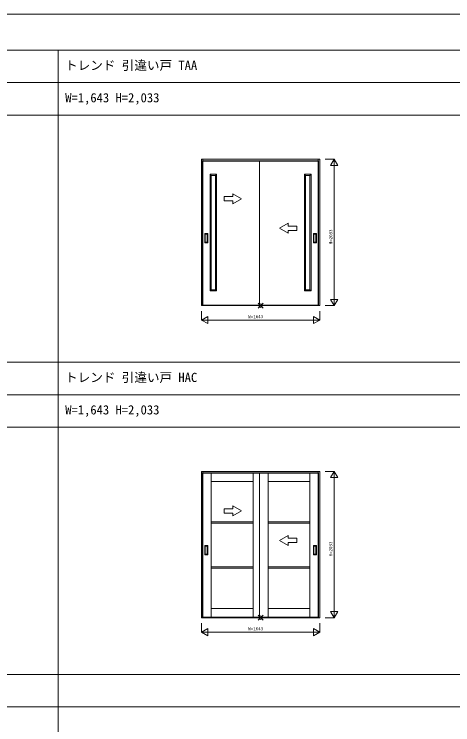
# Model space of a CAD drawing. Units: millimetres, scale not verified. Extents: x -14341 to 14341, y -10000 to 10000.
# Drawn here: x 2150 to 8245, y 130 to 10000 of the extents above; entities that cross this region are included whole.
import ezdxf
from ezdxf.enums import TextEntityAlignment as Align

# ---------------------------------------------------------------- set-up
doc = ezdxf.new("R2010")
doc.units = ezdxf.units.MM
doc.header["$LTSCALE"] = 50
doc.layers.add('0-0_0', color=7, linetype='Continuous')
for name, color, linetype, lineweight in [('0-1_YKK_F1', 7, 'Continuous', 18), ('0-2_YKK_IN', 1, 'Continuous', 18), ('0-3_YKK_A1', 4, 'Continuous', 18), ('0-4_YKK_N1', 2, 'Continuous', 18)]:
    doc.layers.add(name, color=color, linetype=linetype, lineweight=lineweight)
doc.styles.add('ＭＳ ゴシック', font='')
doc.styles.get('ＭＳ ゴシック').set_extended_font_data('MS Gothic')

msp = doc.modelspace()

# ---------------------------------------------------------------- linework, layer by layer
at = {"layer": '0-1_YKK_F1'}
for p, q in [((-14340.51, 10000), (14340.51, 10000)), ((-14340.51, 9500), (14159.49, 9500)), ((2759.49, -10000), (2759.49, 9500)), ((-14340.51, 9050), (14159.49, 9050)), ((-14340.51, 8600), (14159.49, 8600)), ((-14340.51, 5165), (14159.49, 5165)), ((-14340.51, 4715), (14159.49, 4715)), ((-14340.51, 4265), (14159.49, 4265)), ((-14340.51, 830), (14159.49, 830)), ((-14340.51, 380), (14159.49, 380))]:
    msp.add_line(p, q, dxfattribs=at)
at = {"layer": '0-2_YKK_IN'}
for p, q in [((5538.78, 5917.14), (5609.49, 5987.86)), ((5538.78, 5987.86), (5609.49, 5917.14)), ((5538.78, 1582.14), (5609.49, 1652.86)), ((5538.78, 1652.86), (5609.49, 1582.14))]:
    msp.add_line(p, q, dxfattribs=at)
for centre in [(5574.14, 5952.5), (5574.14, 1617.5)]:
    msp.add_circle(centre, 25, dxfattribs=at)
at = {"layer": '0-3_YKK_A1'}
for p, q in [((4752.64, 7985.5), (6395.64, 7985.5)), ((4752.64, 5952.5), (4752.64, 7985.5)), ((5589.14, 7964.5), (4769.14, 7964.5)), ((4772.64, 7985.5), (4772.64, 7955.5)), ((4772.64, 7961.5), (6375.64, 7961.5)), ((4772.64, 7958.5), (6375.64, 7958.5)), ((4772.64, 5956.5), (4772.64, 7955.5)), ((5559.14, 7964.5), (6379.14, 7964.5)), ((5559.14, 5960.5), (5559.14, 7964.5)), ((6375.64, 7985.5), (6375.64, 7955.5)), ((6375.64, 5956.5), (6375.64, 7955.5)), ((6395.64, 5952.5), (6395.64, 7985.5)), ((4871.64, 7776), (4871.64, 6156)), ((4963.64, 7776), (4871.64, 7776)), ((4887.64, 7760), (4871.64, 7776)), ((4887.64, 7760), (4887.64, 6172)), ((4947.64, 7760), (4887.64, 7760)), ((4947.64, 7760), (4963.64, 7776)), ((6184.64, 7776), (6184.64, 6156)), ((6276.64, 7776), (6184.64, 7776)), ((6200.64, 7760), (6184.64, 7776)), ((6200.64, 7760), (6200.64, 6172)), ((6260.64, 7760), (6200.64, 7760)), ((6260.64, 7760), (6276.64, 7776)), ((5309.14, 7436.45), (5189.14, 7505.73)), ((5189.14, 7466.45), (5189.14, 7505.73)), ((5309.14, 7436.45), (5189.14, 7367.17)), ((5189.14, 7367.17), (5189.14, 7406.45)), ((5839.13, 7026.55), (5959.13, 7095.83)), ((5839.13, 7026.55), (5959.13, 6957.27)), ((5959.13, 7056.55), (5959.13, 7095.83)), ((4798.14, 6826.5), (4798.14, 6954.5)), ((4839.14, 6955.5), (4799.14, 6955.5)), ((4804.14, 6836.5), (4804.14, 6944.5)), ((4805.14, 6945.5), (4833.14, 6945.5)), ((4834.14, 6944.5), (4834.14, 6836.5)), ((4840.14, 6826.5), (4840.14, 6954.5)), ((5959.13, 6957.27), (5959.13, 6996.55)), ((6308.14, 6826.5), (6308.14, 6954.5)), ((6309.14, 6955.5), (6349.14, 6955.5)), ((6314.14, 6944.5), (6314.14, 6836.5)), ((6343.14, 6945.5), (6315.14, 6945.5)), ((6344.14, 6836.5), (6344.14, 6944.5)), ((6350.14, 6826.5), (6350.14, 6954.5)), ((4839.14, 6825.5), (4799.14, 6825.5)), ((4833.14, 6835.5), (4805.14, 6835.5)), ((6309.14, 6825.5), (6349.14, 6825.5)), ((6315.14, 6835.5), (6343.14, 6835.5)), ((4887.64, 6172), (4871.64, 6156)), ((4947.64, 6172), (4963.64, 6156)), ((6200.64, 6172), (6184.64, 6156)), ((6260.64, 6172), (6276.64, 6156)), ((6395.64, 5952.5), (4752.64, 5952.5)), ((4769.14, 5960.5), (5559.14, 5960.5)), ((4772.64, 5952.5), (4772.64, 5956.5)), ((6375.64, 5956.5), (4772.64, 5956.5)), ((6379.14, 5960.5), (5559.14, 5960.5)), ((6375.64, 5952.5), (6375.64, 5956.5)), ((4752.64, 3650.5), (6395.64, 3650.5)), ((4752.64, 1617.5), (4752.64, 3650.5)), ((5589.14, 3629.5), (4769.14, 3629.5)), ((4772.64, 3650.5), (4772.64, 3620.5)), ((4772.64, 3626.5), (6375.64, 3626.5)), ((4772.64, 3623.5), (6375.64, 3623.5)), ((4772.64, 1621.5), (4772.64, 3620.5)), ((5559.14, 3629.5), (6379.14, 3629.5)), ((6375.64, 3650.5), (6375.64, 3620.5)), ((6375.64, 1621.5), (6375.64, 3620.5)), ((6395.64, 1617.5), (6395.64, 3650.5)), ((5309.14, 3101.45), (5189.14, 3170.73)), ((5189.14, 3131.45), (5189.14, 3170.73)), ((5309.14, 3101.45), (5189.14, 3032.17)), ((5189.14, 3032.17), (5189.14, 3071.45)), ((4889.14, 2950.17), (5469.14, 2950.17)), ((5469.14, 2930.17), (4889.14, 2930.17)), ((6259.14, 2950.17), (5679.14, 2950.17)), ((5679.14, 2930.17), (6259.14, 2930.17)), ((5839.13, 2691.55), (5959.13, 2760.83)), ((5839.13, 2691.55), (5959.13, 2622.27)), ((5959.13, 2721.55), (5959.13, 2760.83)), ((4798.14, 2491.5), (4798.14, 2619.5)), ((4839.14, 2620.5), (4799.14, 2620.5)), ((4804.14, 2501.5), (4804.14, 2609.5)), ((4805.14, 2610.5), (4833.14, 2610.5)), ((4834.14, 2609.5), (4834.14, 2501.5)), ((4840.14, 2491.5), (4840.14, 2619.5)), ((5959.13, 2622.27), (5959.13, 2661.55)), ((6308.14, 2491.5), (6308.14, 2619.5)), ((6309.14, 2620.5), (6349.14, 2620.5)), ((6314.14, 2609.5), (6314.14, 2501.5)), ((6343.14, 2610.5), (6315.14, 2610.5)), ((6344.14, 2501.5), (6344.14, 2609.5)), ((6350.14, 2491.5), (6350.14, 2619.5)), ((4839.14, 2490.5), (4799.14, 2490.5)), ((4833.14, 2500.5), (4805.14, 2500.5)), ((6309.14, 2490.5), (6349.14, 2490.5)), ((6315.14, 2500.5), (6343.14, 2500.5)), ((4889.14, 2324.83), (5469.14, 2324.83)), ((5469.14, 2304.83), (4889.14, 2304.83)), ((6259.14, 2324.83), (5679.14, 2324.83)), ((5679.14, 2304.83), (6259.14, 2304.83)), ((4889.14, 1745.5), (5469.14, 1745.5)), ((6259.14, 1745.5), (5679.14, 1745.5)), ((6395.64, 1617.5), (4752.64, 1617.5)), ((4772.64, 1617.5), (4772.64, 1621.5)), ((6375.64, 1621.5), (4772.64, 1621.5)), ((5469.14, 1625.5), (4889.14, 1625.5)), ((5679.14, 1625.5), (6259.14, 1625.5)), ((6375.64, 1617.5), (6375.64, 1621.5))]:
    msp.add_line(p, q, dxfattribs=at)
for points in [[(5589.14, 5960.5), (4769.14, 5960.5), (4769.14, 7964.5)], [(5559.14, 7964.5), (4769.14, 7964.5), (4769.14, 5960.5)], [(5559.14, 7964.5), (5559.14, 5960.5), (6379.14, 5960.5), (6379.14, 7964.5)], [(5559.14, 7964.5), (6379.14, 7964.5), (6379.14, 5960.5)], [(4871.64, 6156), (4963.64, 6156), (4963.64, 7776)], [(4887.64, 6172), (4947.64, 6172), (4947.64, 7760)], [(6184.64, 6156), (6276.64, 6156), (6276.64, 7776)], [(6200.64, 6172), (6260.64, 6172), (6260.64, 7760)], [(5189.14, 7466.45), (5069.14, 7466.45), (5069.14, 7406.45), (5189.14, 7406.45)], [(5959.13, 7056.55), (6079.13, 7056.55), (6079.13, 6996.55), (5959.13, 6996.55)], [(5589.14, 1625.5), (4769.14, 1625.5), (4769.14, 3629.5)], [(5559.14, 1625.5), (5469.14, 1625.5), (5469.14, 3629.5), (5559.14, 3629.5)], [(5559.14, 3629.5), (5559.14, 1625.5), (6379.14, 1625.5), (6379.14, 3629.5)], [(5189.14, 3131.45), (5069.14, 3131.45), (5069.14, 3071.45), (5189.14, 3071.45)], [(5959.13, 2721.55), (6079.13, 2721.55), (6079.13, 2661.55), (5959.13, 2661.55)]]:
    msp.add_lwpolyline(points, dxfattribs=at)
for points in [[(4889.14, 1625.5), (4769.14, 1625.5), (4769.14, 3629.5), (4889.14, 3629.5)], [(5469.14, 3509.5), (4889.14, 3509.5), (4889.14, 3629.5), (5469.14, 3629.5)], [(5559.14, 1625.5), (5679.14, 1625.5), (5679.14, 3629.5), (5559.14, 3629.5)], [(5679.14, 3509.5), (6259.14, 3509.5), (6259.14, 3629.5), (5679.14, 3629.5)], [(6259.14, 1625.5), (6379.14, 1625.5), (6379.14, 3629.5), (6259.14, 3629.5)]]:
    msp.add_lwpolyline(points, close=True, dxfattribs=at)
for centre, start, end in [((4799.14, 6954.5), 90, 180), ((4805.14, 6944.5), 90, 180), ((4833.14, 6944.5), 0, 90), ((4839.14, 6954.5), 0, 90), ((6309.14, 6954.5), 90, 180), ((6315.14, 6944.5), 90, 180), ((6343.14, 6944.5), 360, 90), ((6349.14, 6954.5), 0, 90), ((4799.14, 6826.5), 180, 270), ((4805.14, 6836.5), 180, 270), ((4833.14, 6836.5), 270, 0), ((4839.14, 6826.5), 270, 0), ((6309.14, 6826.5), 180, 270), ((6315.14, 6836.5), 180, 270), ((6343.14, 6836.5), 270, 360), ((6349.14, 6826.5), 270, 0), ((4799.14, 2619.5), 90, 180), ((4805.14, 2609.5), 90, 180), ((4833.14, 2609.5), 0, 90), ((4839.14, 2619.5), 0, 90), ((6309.14, 2619.5), 90, 180), ((6315.14, 2609.5), 90, 180), ((6343.14, 2609.5), 360, 90), ((6349.14, 2619.5), 0, 90), ((4799.14, 2491.5), 180, 270), ((4805.14, 2501.5), 180, 270), ((4833.14, 2501.5), 270, 0), ((4839.14, 2491.5), 270, 0), ((6309.14, 2491.5), 180, 270), ((6315.14, 2501.5), 180, 270), ((6343.14, 2501.5), 270, 360), ((6349.14, 2491.5), 270, 0)]:
    msp.add_arc(centre, 1, start, end, dxfattribs=at)
at = {"layer": '0-4_YKK_N1'}
for p, q in [((6470.64, 7985.5), (6595.64, 7985.5)), ((6545.64, 7898.9), (6645.64, 7898.9)), ((6595.64, 7985.5), (6595.64, 5952.5)), ((6545.64, 6039.1), (6645.64, 6039.1)), ((6470.64, 5952.5), (6595.64, 5952.5)), ((6395.64, 5877.5), (6395.64, 5752.5)), ((4752.64, 5752.5), (4839.24, 5802.5)), ((4752.64, 5752.5), (4839.24, 5702.5)), ((4839.24, 5802.5), (4839.24, 5702.5)), ((6309.03, 5802.5), (6395.64, 5752.5)), ((6470.64, 3650.5), (6595.64, 3650.5)), ((6545.64, 3563.9), (6645.64, 3563.9)), ((6595.64, 3650.5), (6595.64, 1617.5)), ((6545.64, 1704.1), (6645.64, 1704.1)), ((6470.64, 1617.5), (6595.64, 1617.5)), ((6395.64, 1542.5), (6395.64, 1417.5)), ((4752.64, 1417.5), (4839.24, 1467.5)), ((4752.64, 1417.5), (4839.24, 1367.5)), ((4839.24, 1467.5), (4839.24, 1367.5)), ((6309.03, 1467.5), (6395.64, 1417.5))]:
    msp.add_line(p, q, dxfattribs=at)
for points in [[(6545.64, 7898.9), (6595.64, 7985.5), (6645.64, 7898.9)], [(6545.64, 6039.1), (6595.64, 5952.5), (6645.64, 6039.1)], [(4752.64, 5877.5), (4752.64, 5752.5), (6395.64, 5752.5)], [(6309.03, 5802.5), (6309.03, 5702.5), (6395.64, 5752.5)], [(6545.64, 3563.9), (6595.64, 3650.5), (6645.64, 3563.9)], [(6545.64, 1704.1), (6595.64, 1617.5), (6645.64, 1704.1)], [(4752.64, 1542.5), (4752.64, 1417.5), (6395.64, 1417.5)], [(6309.03, 1467.5), (6309.03, 1367.5), (6395.64, 1417.5)]]:
    msp.add_lwpolyline(points, dxfattribs=at)

# ---------------------------------------------------------------- texts
at = {"layer": '0-0_0', "style": 'ＭＳ ゴシック'}
for s, p in [('トレンド 引違い戸 TAA', (2857.49, 9187.5)), ('W=1,643 H=2,033', (2859.49, 8737.5)), ('トレンド 引違い戸 HAC', (2857.49, 4852.5)), ('W=1,643 H=2,033', (2859.49, 4402.5))]:
    msp.add_text(s, height=128.3, dxfattribs=at).set_placement(p, align=Align.BOTTOM_LEFT)
at = {"layer": '0-4_YKK_N1', "color": 7, "style": 'ＭＳ ゴシック'}
for p in [(6583.64, 6804), (6583.64, 2469)]:
    msp.add_text('H=2033', height=43.99, rotation=90, dxfattribs=at).set_placement(p, align=Align.BOTTOM_LEFT)
for p in [(5404.14, 5764.5), (5404.14, 1429.5)]:
    msp.add_text('W=1643', height=43.99, dxfattribs=at).set_placement(p, align=Align.BOTTOM_LEFT)

doc.saveas('drawing.dxf')
